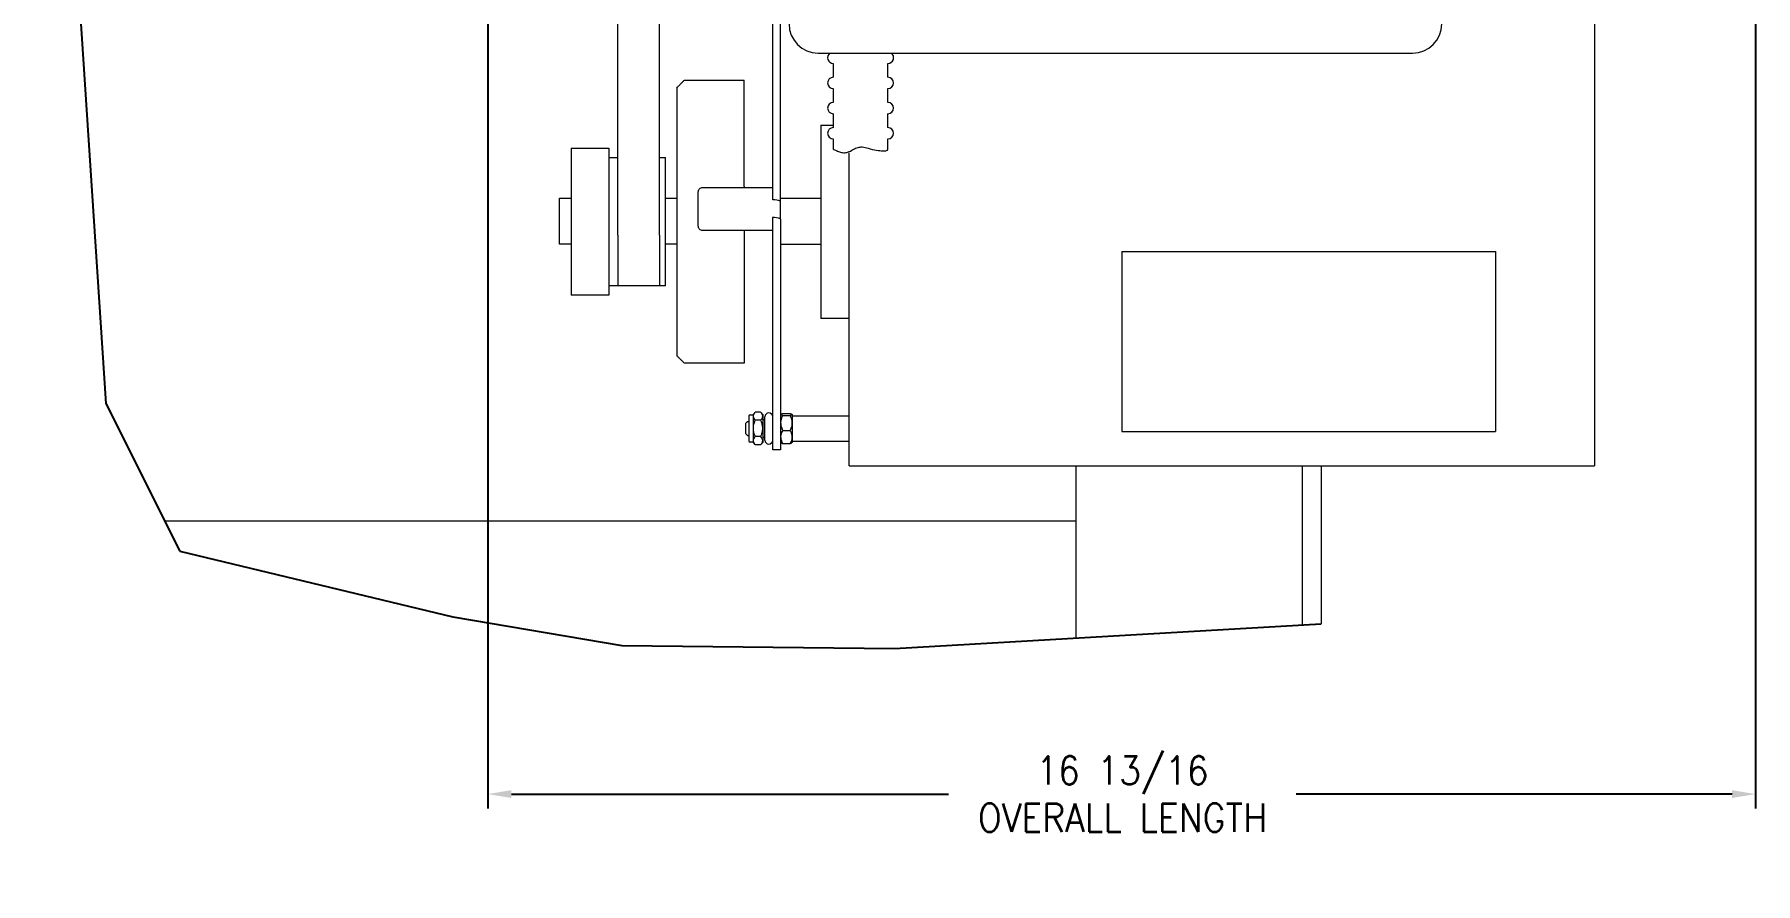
# Model space of a CAD drawing. Extents: x 4.1 to 67.2, y 8.2 to 41.8.
# Drawn here: x 4.11 to 26.91, y 8.21 to 19.46 of the extents above; entities that cross this region are included whole.
import ezdxf

# ---------------------------------------------------------------- set-up
doc = ezdxf.new("R2010")
doc.units = 0
doc.header["$LTSCALE"] = 0.5
doc.header["$MEASUREMENT"] = 0
doc.layers.get('Defpoints').update_dxf_attribs({"linetype": 'CONTINUOUS'})
doc.layers.add('DIM', color=1, linetype='CONTINUOUS')
doc.layers.add('OBJ', color=3, linetype='CONTINUOUS')
doc.styles.add('ROMANS', font='romans.shx', dxfattribs={"width": 0.9, "height": 0.375})
doc.dimstyles.new('GENIE', dxfattribs={"dimscale": 2, "dimtxt": 0.25, "dimasz": 0.156, "dimexe": 0.095, "dimexo": 0.0925, "dimgap": 0.095, "dimtad": 0, "dimtih": 1, "dimtoh": 1, "dimdec": 5, "dimzin": 4, "dimdsep": 46, "dimlunit": 5, "dimtxsty": 'ROMANS', "dimcen": 0.09, "dimadec": 0, "dimazin": 0, "dimtfac": 1, "dimtdec": 5, "dimtofl": 0, "dimtmove": 0, "dimatfit": 3, "dimfxl": 0, "dimfrac": 2, "dimtolj": 1, "dimtzin": 4, "dimarcsym": 0})

# ---------------------------------------------------------------- blocks, each defined once
blk = doc.blocks.new('*D31')
at = {"layer": 'Defpoints', "color": 0}
for p in [(10.117, 25.089), (26.913, 25.089), (26.913, 9.396)]:
    blk.add_point(p, dxfattribs=at)
at = {"layer": 'DIM', "color": 0, "lineweight": -2}
for p, q in [((10.117, 24.904), (10.117, 9.206)), ((26.913, 24.904), (26.913, 9.206)), ((10.429, 9.396), (16.22, 9.396)), ((26.601, 9.396), (20.827, 9.396))]:
    blk.add_line(p, q, dxfattribs=at)
at = {"layer": 'DIM', "color": 0}
for points in [[(10.429, 9.448), (10.429, 9.344), (10.117, 9.396)], [(26.601, 9.448), (26.601, 9.344), (26.913, 9.396)]]:
    blk.add_solid(points, dxfattribs=at)
at = {"layer": 'DIM', "color": 0, "insert": (18.524, 9.396), "char_height": 0.375, "attachment_point": 5, "style": 'ROMANS'}
blk.add_mtext('\\A1;16 13/16\\POVERALL LENGTH', dxfattribs=at)

msp = doc.modelspace()

# ---------------------------------------------------------------- linework, layer by layer
at = {"layer": 'OBJ', "linetype": 'Continuous', "lineweight": 15}
for p, q in [((11.84068, 16.798892), (11.839675, 21.718476)), ((12.392675, 16.798892), (12.392675, 21.718476)), ((24.779975, 20.212389), (24.779975, 13.742389)), ((13.890376, 17.265559), (13.890376, 20.000089)), ((13.994979, 17.251352), (13.994979, 20.000089)), ((14.492988, 19.21067), (22.367986, 19.21067)), ((12.620778, 18.752392), (12.620778, 17.995491)), ((13.510774, 17.442634), (13.510774, 18.852393)), ((14.529976, 18.257393), (14.529976, 15.697394)), ((11.220172, 17.952392), (11.220172, 17.310863)), ((11.720175, 17.952392), (11.720175, 17.310863)), ((11.839675, 17.827391), (11.84068, 17.82733)), ((12.47018, 16.127392), (12.47018, 17.827391)), ((12.620778, 17.995491), (12.620778, 15.202393)), ((14.904978, 13.742389), (14.904978, 17.890962)), ((12.899981, 17.366598), (12.899981, 16.933254)), ((13.890376, 17.426369), (12.95998, 17.426369)), ((13.510774, 17.442634), (13.510774, 17.426369)), ((11.064975, 16.811454), (11.064975, 17.289894)), ((11.220172, 17.310863), (11.220172, 16.002393)), ((11.720175, 17.310863), (11.720175, 16.002393)), ((13.994979, 17.289894), (14.529976, 17.289894)), ((13.994979, 17.017247), (13.994979, 17.251352)), ((12.899981, 16.933254), (12.899981, 16.924137)), ((13.890376, 13.954697), (13.890376, 17.031526)), ((13.994979, 17.012687), (13.994979, 17.017247)), ((13.994979, 17.012687), (13.994979, 13.954697)), ((11.064975, 16.680063), (11.064975, 16.811454)), ((11.220172, 16.680063), (11.064975, 16.680063)), ((11.84068, 16.798892), (11.84068, 16.127392)), ((12.392675, 16.798892), (12.392675, 16.127392)), ((12.620778, 16.680063), (12.47018, 16.680063)), ((12.95998, 16.864366), (13.890376, 16.864366)), ((13.510774, 16.864366), (13.510774, 15.102391)), ((13.994979, 16.680063), (14.529976, 16.680063)), ((18.517479, 16.583489), (23.467476, 16.583489)), ((18.517479, 16.583489), (18.517479, 16.106591)), ((23.467476, 16.583489), (23.467476, 16.106591)), ((11.84068, 16.127455), (11.839675, 16.127392)), ((18.517479, 16.106591), (18.517479, 14.20028)), ((23.467476, 16.106591), (23.467476, 14.20028)), ((13.572481, 14.399695), (13.572481, 14.238889)), ((13.629974, 14.419695), (13.629974, 14.238976)), ((13.729978, 14.454693), (13.659973, 14.454693)), ((13.759977, 14.419695), (13.759977, 14.238976)), ((13.787377, 14.083689), (13.787377, 14.392688)), ((14.024979, 14.437079), (14.120975, 14.437079)), ((14.024979, 14.411717), (14.120975, 14.411717)), ((14.150975, 14.309905), (14.150975, 14.419695)), ((13.529979, 14.303189), (13.529979, 14.173188)), ((13.572481, 14.238889), (13.572481, 14.076682)), ((13.629974, 14.238976), (13.629974, 14.056682)), ((13.729978, 14.347255), (13.659973, 14.347255)), ((13.759977, 14.238976), (13.759977, 14.056682)), ((14.024979, 14.212827), (14.120975, 14.212827)), ((14.150975, 14.056682), (14.150975, 14.309905)), ((13.729978, 14.130749), (13.659973, 14.130749)), ((13.729978, 14.021684), (13.659973, 14.021684)), ((14.024979, 14.039298), (14.120975, 14.039298)), ((17.905476, 13.742389), (17.905476, 11.463129)), ((20.905476, 13.742389), (20.905476, 11.643308)), ((21.155478, 13.742389), (21.155478, 11.652498)), ((21.155478, 13.742389), (21.155478, 11.652498)), ((5.831804, 13.016029), (17.905476, 13.016029))]:
    msp.add_line(p, q, dxfattribs=at)
at = {"layer": 'OBJ'}
for points in [[(5.139267, 37.016032), (4.280848, 34.125838), (4.109164, 29.837582), (5.482636, 25.720856), (4.710058, 19.803063), (5.053427, 14.571391), (6.033586, 12.612827)], [(6.033586, 12.612827), (9.653078, 11.745363), (11.892328, 11.365454), (15.504702, 11.323242), (21.155478, 11.652498)]]:
    msp.add_lwpolyline(points, dxfattribs=at)
at = {"layer": 'OBJ', "linetype": 'Continuous', "lineweight": 15}
for centre, radius, start, end in [((14.492987, 19.59658), 0.385909, 180, 270), ((22.367987, 19.59658), 0.385909, 270, 0), ((14.692977, 19.14928), 0.075, 125.0609796, 270), ((15.417977, 19.14928), 0.075, 270, 54.9390204), ((14.692977, 18.815739), 0.075, 90, 270), ((15.417977, 18.815739), 0.075, 270, 90), ((14.692977, 18.482197), 0.075, 90, 270), ((15.417977, 18.482197), 0.075, 270, 90), ((14.692977, 18.148656), 0.075, 90, 270), ((15.417977, 18.148656), 0.075, 270, 90), ((12.959857, 17.366494), 0.059876, 89.8823036, 179.8999145), ((13.907097, 16.996476), 0.269603, 70.9756734, 93.5559462), ((12.959857, 16.924242), 0.059876, 180.1000855, 270.1176964), ((13.906733, 16.761077), 0.270944, 70.992058, 93.6143477), ((13.592477, 14.399695), 0.02, 90, 180), ((13.838877, 14.392689), 0.0515, 0, 180), ((13.592477, 14.076682), 0.02, 180, 270), ((13.838877, 14.083689), 0.0515, 180, 0)]:
    msp.add_arc(centre, radius, start, end, dxfattribs=at)
for points in [[(14.692978, 19.074278), (14.692978, 18.890738)], [(15.417977, 18.890738), (15.417977, 19.074278)], [(12.620778, 18.752392), (12.720773, 18.852393)], [(12.720773, 18.852393), (13.510774, 18.852393)], [(14.692978, 18.740741), (14.692978, 18.557196)], [(15.417977, 18.557196), (15.417977, 18.740741)], [(14.529976, 18.257393), (14.692978, 18.257393)], [(14.692978, 18.407199), (14.692978, 18.223654)], [(15.417977, 18.223654), (15.417977, 18.407199)], [(14.692978, 18.073657), (14.692978, 17.932859)], [(15.417977, 17.936529), (15.417977, 18.073657)], [(11.220172, 17.952392), (11.720175, 17.952392)], [(11.720175, 17.827391), (11.839675, 17.827391)], [(12.392675, 17.827391), (12.47018, 17.827391)], [(11.064975, 17.289894), (11.220172, 17.289894)], [(12.47018, 17.289894), (12.620778, 17.289894)], [(11.720175, 16.002393), (11.220172, 16.002393)], [(11.839675, 16.127392), (11.720175, 16.127392)], [(12.392675, 16.127392), (11.84068, 16.127392)], [(11.931673, 16.127392), (11.930678, 16.127392)], [(12.02368, 16.127392), (12.022676, 16.127392)], [(12.115678, 16.127392), (12.114673, 16.127392)], [(12.207675, 16.127392), (12.20668, 16.127392)], [(12.299673, 16.127392), (12.298678, 16.127392)], [(12.47018, 16.127392), (12.390676, 16.127392)], [(14.904978, 15.697394), (14.529976, 15.697394)], [(12.720773, 15.102391), (12.620778, 15.202393)], [(13.510774, 15.102391), (12.720773, 15.102391)], [(13.592474, 14.419695), (13.629974, 14.419695)], [(13.629974, 14.419695), (13.659541, 14.454186)], [(13.730363, 14.45425), (13.759977, 14.419695)], [(13.994979, 14.419695), (14.003211, 14.429298)], [(14.14446, 14.427296), (14.150975, 14.419695)], [(14.150975, 14.40819), (14.904978, 14.40819)], [(13.529979, 14.303189), (13.559978, 14.333189)], [(13.559978, 14.143188), (13.529979, 14.173188)], [(13.559978, 14.333189), (13.572481, 14.333189)], [(13.572481, 14.143188), (13.559978, 14.143188)], [(13.759977, 14.357188), (13.787377, 14.357188)], [(18.517479, 14.20028), (23.467476, 14.20028)], [(13.629974, 14.056682), (13.592474, 14.056682)], [(13.659541, 14.022191), (13.629974, 14.056682)], [(13.759977, 14.056682), (13.730363, 14.022128)], [(13.787377, 14.119189), (13.759977, 14.119189)], [(13.994979, 13.954697), (13.890376, 13.954697)], [(14.003211, 14.047079), (13.994979, 14.056682)], [(14.120975, 14.039298), (14.144094, 14.049396)], [(14.150975, 14.056682), (14.14446, 14.049081)], [(14.904978, 14.068187), (14.150975, 14.068187)], [(14.904978, 13.742389), (24.779975, 13.742389)]]:
    msp.add_open_spline(points, degree=1, dxfattribs=at)
for points, knots in [([(14.696521, 17.932859), (14.69545, 17.933614), (14.689933, 17.937502), (14.71787, 17.927024), (14.767869, 17.902017), (14.826578, 17.887839), (14.891135, 17.896118), (14.952587, 17.932104), (15.016159, 17.964025), (15.08736, 17.970479), (15.169326, 17.946068), (15.2656, 17.921548), (15.35153, 17.915427), (15.407695, 17.916338), (15.414339, 17.929791), (15.417667, 17.936529)], [0, 0, 0, 0, 0.024825113, 0.1279002933, 0.2185492568, 0.2866511076, 0.33946319, 0.4141295661, 0.4779742129, 0.5240299759, 0.5945879013, 0.6987617637, 0.8014181846, 0.9005410406, 1, 1, 1, 1]), ([(13.659973, 14.347255), (13.649406, 14.361916), (13.628151, 14.391409), (13.639523, 14.429354), (13.655569, 14.449236), (13.659973, 14.454693)], [0, 0, 0, 0, 0.417660165, 0.840153319, 1, 1, 1, 1]), ([(13.729978, 14.454693), (13.740545, 14.440032), (13.761801, 14.410543), (13.750424, 14.372588), (13.734382, 14.352712), (13.729978, 14.347255)], [0, 0, 0, 0, 0.417661023, 0.840118724, 1, 1, 1, 1]), ([(14.024979, 14.411717), (14.014414, 14.415178), (13.993162, 14.422139), (14.004514, 14.431098), (14.020571, 14.435791), (14.024979, 14.437079)], [0, 0, 0, 0, 0.417668657, 0.84012958, 1, 1, 1, 1]), ([(14.024979, 14.212827), (14.021168, 14.221473), (14.006213, 14.255402), (13.994305, 14.318365), (14.009357, 14.376922), (14.022467, 14.406123), (14.024979, 14.411717)], [0, 0, 0, 0, 0.136775353, 0.536771984, 0.911263905, 1, 1, 1, 1]), ([(14.120975, 14.437079), (14.13154, 14.433618), (14.152792, 14.426657), (14.14144, 14.417698), (14.125383, 14.413005), (14.120975, 14.411717)], [0, 0, 0, 0, 0.417668657, 0.84012958, 1, 1, 1, 1]), ([(14.120975, 14.411717), (14.123487, 14.406123), (14.136597, 14.376922), (14.151649, 14.318365), (14.139741, 14.255402), (14.124786, 14.221473), (14.120975, 14.212827)], [0, 0, 0, 0, 0.088736095, 0.463228016, 0.863224647, 1, 1, 1, 1]), ([(13.659973, 14.130749), (13.657465, 14.136839), (13.644371, 14.168634), (13.629284, 14.232368), (13.641224, 14.300905), (13.656166, 14.337844), (13.659973, 14.347255)], [0, 0, 0, 0, 0.088722826, 0.463229206, 0.863245794, 1, 1, 1, 1]), ([(13.729978, 14.347255), (13.733785, 14.337844), (13.748727, 14.300905), (13.760667, 14.232368), (13.74558, 14.168634), (13.732486, 14.136839), (13.729978, 14.130749)], [0, 0, 0, 0, 0.136754206, 0.536770794, 0.911277174, 1, 1, 1, 1]), ([(14.024979, 14.039298), (14.014413, 14.062977), (13.993161, 14.110606), (14.004516, 14.171915), (14.020571, 14.204014), (14.024979, 14.212827)], [0, 0, 0, 0, 0.41766239, 0.840109262, 1, 1, 1, 1]), ([(14.120975, 14.212827), (14.131541, 14.189149), (14.152793, 14.141521), (14.141437, 14.080213), (14.125383, 14.048112), (14.120975, 14.039298)], [0, 0, 0, 0, 0.417654337, 0.840101315, 1, 1, 1, 1]), ([(13.659973, 14.021684), (13.649406, 14.036567), (13.62815, 14.066506), (13.639524, 14.10503), (13.655569, 14.12521), (13.659973, 14.130749)], [0, 0, 0, 0, 0.417639549, 0.840143161, 1, 1, 1, 1]), ([(13.729978, 14.130749), (13.740545, 14.115867), (13.7618, 14.085932), (13.750426, 14.047405), (13.734382, 14.027224), (13.729978, 14.021684)], [0, 0, 0, 0, 0.417675251, 0.840137988, 1, 1, 1, 1]), ([(14.005915, 14.049396), (14.006882, 14.047296), (14.008496, 14.043795), (14.020265, 14.040584), (14.024979, 14.039298)], [0, 0, 0, 0, 0.599458797, 1, 1, 1, 1])]:
    msp.add_open_spline(points, degree=3, knots=knots, dxfattribs=at)

# ---------------------------------------------------------------- dimensions: what is measured, and where the dimension line sits
at = {"layer": 'DIM'}
dim = msp.add_linear_dim(base=(26.912676, 9.396163), p1=(10.116979, 25.088974), p2=(26.912676, 25.088974), text='<>\\POVERALL LENGTH', dimstyle='GENIE', override={"dimdec": 4}, dxfattribs=at)
dim.commit()
dim.dimension.update_dxf_attribs({"geometry": '*D31', "text_midpoint": (18.523694, 9.396163), "dimtype": 160})

doc.saveas('drawing.dxf')
